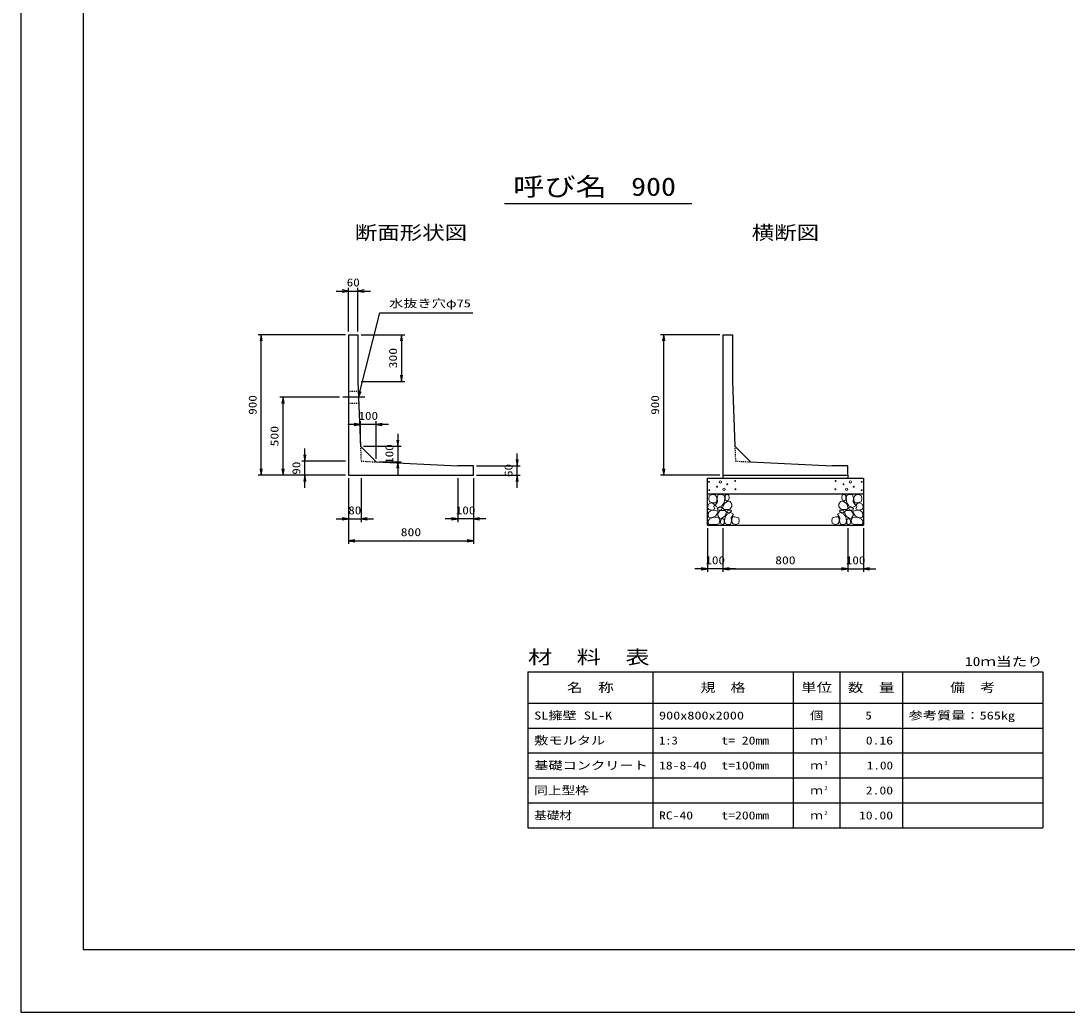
# Model space of a CAD drawing. Units: millimetres at full size. Extents: x 0 to 16820, y 0 to 12931.
# Drawn here: x 0 to 6706, y 0 to 6351 of the extents above; entities that cross this region are included whole.
import ezdxf
from ezdxf.enums import TextEntityAlignment as Align

# ---------------------------------------------------------------- set-up
doc = ezdxf.new("R2010")
doc.units = ezdxf.units.MM
doc.linetypes.add('CHAIN', pattern=[18.5, 12, -1.5, 3.5, -1.5])
doc.linetypes.add('DASHED_SPACED', pattern=[12, 6, -6])
for name, color, linetype, lineweight in [('D-BMK', 2, 'CHAIN', 25), ('D-DCR-HCHn', 4, 'Continuous', 9), ('D-MTR-FRAM', 7, 'Continuous', 25), ('D-MTR-LINE', 7, 'Continuous', 25), ('D-STR-DIM', 7, 'Continuous', 25), ('D-STR-STRn', 1, 'Continuous', 25), ('D-STR-TXT', 7, 'Continuous', 25), ('D-TTL', 2, 'Continuous', 25), ('D-TTL-TXT', 7, 'Continuous', 25)]:
    doc.layers.add(name, color=color, linetype=linetype, lineweight=lineweight)
doc.layers.add('D-MTR', color=7, linetype='Continuous')
doc.layers.add('D-MTR-TXT', color=7, linetype='Continuous')
doc.styles.add('ＭＳ ゴシック', font='')
doc.styles.get('ＭＳ ゴシック').set_extended_font_data('MS Gothic')

# ---------------------------------------------------------------- blocks, each defined once
blk = doc.blocks.new('open_arrow')
at = {"color": 0, "linetype": 'Continuous', "lineweight": -2}
blk.add_lwpolyline([(7.5, 1.25), (0, 0), (7.5, -1.25)], dxfattribs=at)

msp = doc.modelspace()

# ---------------------------------------------------------------- linework, layer by layer
at = {"layer": 'D-BMK'}
msp.add_line((2203.922, 3940), (2061.961, 3940), dxfattribs=at)
at = {"layer": 'D-DCR-HCHn'}
for points in [[(4451.198, 3311.594), (4430.395, 3316.217), (4411.904, 3306.971), (4409.592, 3286.168), (4414.215, 3269.988), (4437.33, 3263.053), (4453.51, 3263.053), (4460.444, 3274.611), (4460.444, 3300.037)], [(4469.69, 3313.906), (4462.756, 3293.102), (4465.067, 3269.988), (4448.887, 3244.562), (4469.69, 3233.005), (4492.805, 3244.562), (4506.673, 3263.053), (4511.296, 3293.102), (4506.673, 3309.283), (4492.805, 3316.217)], [(4513.608, 3309.283), (4513.608, 3281.545), (4525.165, 3274.611), (4536.722, 3281.545), (4539.034, 3297.725), (4536.722, 3311.594), (4520.542, 3316.217)], [(5286.392, 3309.283), (5286.392, 3281.545), (5274.835, 3274.611), (5263.278, 3281.545), (5260.966, 3297.725), (5263.278, 3311.594), (5279.458, 3316.217)], [(5330.31, 3313.906), (5337.244, 3293.102), (5334.933, 3269.988), (5351.113, 3244.562), (5330.31, 3233.005), (5307.195, 3244.562), (5293.327, 3263.053), (5288.704, 3293.102), (5293.327, 3309.283), (5307.195, 3316.217)], [(5348.802, 3311.594), (5369.605, 3316.217), (5388.096, 3306.971), (5390.408, 3286.168), (5385.785, 3269.988), (5362.67, 3263.053), (5346.49, 3263.053), (5339.556, 3274.611), (5339.556, 3300.037)], [(4407.281, 3253.808), (4400.346, 3233.005), (4409.592, 3219.136), (4432.707, 3216.824), (4448.488, 3223.599), (4441.952, 3239.939), (4446.575, 3249.185), (4437.33, 3258.431), (4423.461, 3263.053)], [(4474.313, 3233.005), (4462.756, 3223.759), (4467.379, 3216.824), (4483.559, 3216.824), (4490.493, 3219.136), (4495.116, 3228.382), (4488.182, 3235.316)], [(4508.985, 3258.431), (4497.427, 3230.693), (4506.673, 3219.136), (4534.411, 3219.136), (4545.968, 3223.759), (4557.525, 3239.939), (4557.525, 3253.808), (4545.968, 3272.299), (4532.099, 3274.611)], [(5291.015, 3258.431), (5302.573, 3230.693), (5293.327, 3219.136), (5265.589, 3219.136), (5254.032, 3223.759), (5242.475, 3239.939), (5242.475, 3253.808), (5254.032, 3272.299), (5267.901, 3274.611)], [(5325.687, 3233.005), (5337.244, 3223.759), (5332.621, 3216.824), (5316.441, 3216.824), (5309.507, 3219.136), (5304.884, 3228.382), (5311.818, 3235.316)], [(5392.719, 3253.808), (5399.654, 3233.005), (5390.408, 3219.136), (5367.293, 3216.824), (5351.512, 3223.599), (5358.048, 3239.939), (5353.425, 3249.185), (5362.67, 3258.431), (5376.539, 3263.053)], [(4451.155, 3177.009), (4468.277, 3202.692), (4466.137, 3209.112), (4442.594, 3215.533), (4421.192, 3213.393), (4406.21, 3200.551), (4404.07, 3185.57), (4406.21, 3170.588), (4423.332, 3166.308)], [(4459.716, 3123.503), (4474.698, 3129.924), (4478.978, 3151.326), (4470.417, 3166.308), (4455.435, 3170.588), (4436.173, 3168.448), (4414.771, 3159.887), (4404.07, 3147.045), (4404.07, 3132.064), (4410.49, 3123.503), (4436.173, 3125.643)], [(4511.082, 3177.009), (4521.783, 3202.692), (4513.222, 3213.393), (4487.539, 3213.393), (4476.838, 3209.112), (4466.137, 3194.131), (4466.137, 3181.289), (4476.838, 3164.167), (4489.679, 3162.027)], [(4506.801, 3129.924), (4506.801, 3155.606), (4496.1, 3162.027), (4485.399, 3155.606), (4483.259, 3140.625), (4485.399, 3127.783), (4500.381, 3123.503)], [(4547.466, 3125.643), (4553.886, 3144.905), (4551.746, 3166.308), (4566.728, 3189.85), (4547.466, 3200.551), (4526.063, 3189.85), (4513.222, 3172.728), (4508.941, 3144.905), (4513.222, 3129.924), (4526.063, 3123.503)], [(4543.185, 3200.551), (4553.886, 3209.112), (4549.606, 3215.533), (4534.624, 3215.533), (4528.204, 3213.393), (4523.923, 3204.832), (4530.344, 3198.411)], [(4564.588, 3127.783), (4583.85, 3123.503), (4600.972, 3132.064), (4603.112, 3151.326), (4598.831, 3166.308), (4577.429, 3172.728), (4562.447, 3172.728), (4556.027, 3162.027), (4556.027, 3138.484)], [(5235.412, 3127.783), (5216.15, 3123.503), (5199.028, 3132.064), (5196.888, 3151.326), (5201.169, 3166.308), (5222.571, 3172.728), (5237.553, 3172.728), (5243.973, 3162.027), (5243.973, 3138.484)], [(5252.534, 3125.643), (5246.114, 3144.905), (5248.254, 3166.308), (5233.272, 3189.85), (5252.534, 3200.551), (5273.937, 3189.85), (5286.778, 3172.728), (5291.059, 3144.905), (5286.778, 3129.924), (5273.937, 3123.503)], [(5256.815, 3200.551), (5246.114, 3209.112), (5250.394, 3215.533), (5265.376, 3215.533), (5271.796, 3213.393), (5276.077, 3204.832), (5269.656, 3198.411)], [(5288.918, 3177.009), (5278.217, 3202.692), (5286.778, 3213.393), (5312.461, 3213.393), (5323.162, 3209.112), (5333.863, 3194.131), (5333.863, 3181.289), (5323.162, 3164.167), (5310.321, 3162.027)], [(5293.199, 3129.924), (5293.199, 3155.606), (5303.9, 3162.027), (5314.601, 3155.606), (5316.741, 3140.625), (5314.601, 3127.783), (5299.619, 3123.503)], [(5340.284, 3123.503), (5325.302, 3129.924), (5321.022, 3151.326), (5329.583, 3166.308), (5344.565, 3170.588), (5363.827, 3168.448), (5385.229, 3159.887), (5395.93, 3147.045), (5395.93, 3132.064), (5389.51, 3123.503), (5363.827, 3125.643)], [(5348.845, 3177.009), (5331.723, 3202.692), (5333.863, 3209.112), (5357.406, 3215.533), (5378.808, 3213.393), (5393.79, 3200.551), (5395.93, 3185.57), (5393.79, 3170.588), (5376.668, 3166.308)]]:
    msp.add_lwpolyline(points, close=True, dxfattribs=at)
for centre, radius in [((4410.727, 3397.43), 3), ((4462.292, 3365.761), 3), ((4483.336, 3397.43), 7.5), ((4506.664, 3349.97), 7.5), ((4527.708, 3381.639), 3), ((4578.131, 3403.481), 3), ((4579.273, 3349.97), 3), ((5220.727, 3349.97), 3), ((5221.869, 3403.481), 3), ((5272.292, 3381.639), 3), ((5293.336, 3349.97), 7.5), ((5316.664, 3397.43), 7.5), ((5337.708, 3365.761), 3), ((5389.273, 3397.43), 3), ((4411.869, 3343.919), 3), ((5388.131, 3343.919), 3)]:
    msp.add_circle(centre, radius, dxfattribs=at)
at = {"layer": 'D-MTR-FRAM'}
for p, q in [((3250, 2180), (6550, 2180)), ((3250, 2180), (3250, 1180)), ((6550, 2180), (6550, 1180)), ((3250, 1180), (6550, 1180))]:
    msp.add_line(p, q, dxfattribs=at)
at = {"layer": 'D-MTR-LINE'}
for p, q in [((4050, 2180), (4050, 1180)), ((4950, 2180), (4950, 1180)), ((5250, 2180), (5250, 1180)), ((5650, 2180), (5650, 1180)), ((3250, 1980), (6550, 1980)), ((3250, 1820), (6550, 1820)), ((3250, 1660), (6550, 1660)), ((3250, 1500), (6550, 1500)), ((3250, 1340), (6550, 1340))]:
    msp.add_line(p, q, dxfattribs=at)
at = {"layer": 'D-STR-DIM'}
for p, q in [((2100, 4360), (2100, 4640)), ((2160, 4360), (2160, 4640)), ((2020, 4620), (2240, 4620)), ((2080, 4340), (1520, 4340)), ((1540, 3440), (1540, 4340)), ((2180, 4340), (2460, 4340)), ((2440, 4340), (2440, 4040)), ((4480, 4340), (4100, 4340)), ((4120, 3440), (4120, 4340)), ((2180, 4040), (2460, 4040)), ((2041.961, 3940), (1660, 3940)), ((1680, 3440), (1680, 3940)), ((2356.261, 3765.342), (2096.261, 3765.342)), ((2176.261, 3645.342), (2176.261, 3785.342)), ((2276.261, 3545.342), (2276.261, 3785.342)), ((2416.261, 3705.342), (2416.261, 3445.342)), ((2196.261, 3625.342), (2436.261, 3625.342)), ((1820, 3360), (1820, 3610)), ((3180, 3360), (3180, 3580)), ((2080, 3530), (1800, 3530)), ((2296.261, 3525.342), (2436.261, 3525.342)), ((2920, 3500), (3200, 3500)), ((2080, 3440), (1520, 3440)), ((2080, 3440), (1660, 3440)), ((2080, 3440), (1800, 3440)), ((2100, 3420), (2100, 3140)), ((2100, 3420), (2100, 3000)), ((2180, 3420), (2180, 3140)), ((2800, 3420), (2800, 3140)), ((2900, 3420), (2900, 3000)), ((2900, 3420), (2900, 3140)), ((2920, 3440), (3200, 3440)), ((4480, 3440), (4100, 3440)), ((2020, 3160), (2260, 3160)), ((2980, 3160), (2720, 3160)), ((4400, 3100), (4400, 2820)), ((4500, 3100), (4500, 2820)), ((4500, 3100), (4500, 2820)), ((5300, 3100), (5300, 2820)), ((5300, 3100), (5300, 2820)), ((5400, 3100), (5400, 2820)), ((2100, 3020), (2900, 3020)), ((4580, 2840), (4320, 2840)), ((4500, 2840), (5300, 2840)), ((5220, 2840), (5480, 2840))]:
    msp.add_line(p, q, dxfattribs=at)
at = {"layer": 'D-STR-STRn'}
for p, q in [((2100, 4340), (2160, 4340)), ((2100, 4340), (2100, 3440)), ((2160, 4340), (2160, 4040)), ((4500, 4340), (4560, 4340)), ((4500, 4340), (4500, 3440)), ((4560, 4340), (4560, 4040)), ((2160, 4040), (2176.261, 3625.342)), ((4560, 4040), (4576.261, 3625.342)), ((2276.261, 3525.342), (2176.261, 3625.342)), ((4676.261, 3525.342), (4576.261, 3625.342)), ((2276.261, 3525.342), (2800, 3500)), ((2900, 3500), (2800, 3500)), ((2900, 3440), (2900, 3500)), ((4676.261, 3525.342), (5200, 3500)), ((5300, 3500), (5200, 3500)), ((5300, 3440), (5300, 3500)), ((2100, 3440), (2900, 3440)), ((4400, 3120), (4400, 3420)), ((4400, 3420), (5400, 3420)), ((4500, 3440), (5300, 3440)), ((4500, 3440), (4500, 3420)), ((5300, 3440), (5300, 3420)), ((5400, 3420), (5400, 3120)), ((4400, 3320), (5400, 3320)), ((4400, 3120), (5400, 3120))]:
    msp.add_line(p, q, dxfattribs=at)
at = {"layer": 'D-STR-STRn', "linetype": 'DASHED_SPACED'}
for p, q in [((2100, 3977.5), (2162.451, 3977.5)), ((2100, 3902.5), (2165.392, 3902.5))]:
    msp.add_line(p, q, dxfattribs=at)
at = {"layer": 'D-STR-STRn', "color": 2, "linetype": 'DASHED_SPACED'}
for p, q in [((2176.261, 3625.342), (2180, 3530)), ((4576.261, 3625.342), (4580, 3530)), ((2180, 3530), (2276.261, 3525.342)), ((4580, 3530), (4676.261, 3525.342))]:
    msp.add_line(p, q, dxfattribs=at)
at = {"layer": 'D-STR-TXT'}
msp.add_lwpolyline([(2163.922, 3940), (2300, 4480), (2340, 4480), (2896.193, 4480)], dxfattribs=at)
at = {"layer": 'D-TTL'}
for points in [[(0, 0), (16820, 0), (16820, 11880), (0, 11880)], [(400, 400), (16420, 400), (16420, 11480), (400, 11480)]]:
    msp.add_lwpolyline(points, close=True, dxfattribs=at)
at = {"layer": 'D-TTL-TXT'}
msp.add_line((3100, 5180), (4300, 5180), dxfattribs=at)

# ---------------------------------------------------------------- block references
at = {"layer": 'D-STR-DIM', "xscale": 5.33, "yscale": 5.33}
for p, rotation in [((2100, 4620), 180), ((1540, 4340), 270), ((2440, 4340), 270), ((4120, 4340), 270), ((2440, 4040), 90), ((1680, 3940), 270), ((2176.261, 3765.342), 180), ((2416.261, 3625.342), 90), ((1820, 3530), 90), ((2416.261, 3525.342), 270), ((3180, 3500), 90), ((1540, 3440), 90), ((1680, 3440), 90), ((1820, 3440), 270), ((3180, 3440), 270), ((4120, 3440), 90), ((2100, 3160), 180), ((2800, 3160), 180), ((2900, 3020), 180), ((4400, 2840), 180), ((5300, 2840), 180), ((5300, 2840), 180)]:
    msp.add_blockref('open_arrow', p, dxfattribs=dict(at, rotation=rotation))
for p in [(2160, 4620), (2276.261, 3765.342), (2180, 3160), (2900, 3160), (2100, 3020), (4500, 2840), (4500, 2840), (5400, 2840)]:
    msp.add_blockref('open_arrow', p, dxfattribs=at)
at = {"layer": 'D-STR-TXT', "xscale": 5.33, "yscale": 5.33, "rotation": 75.9}
msp.add_blockref('open_arrow', (2163.922, 3940), dxfattribs=at)

# ---------------------------------------------------------------- texts
at = {"layer": 'D-MTR', "style": 'ＭＳ ゴシック', "width": 1.3}
msp.add_text('材\u3000料\u3000表', height=87.98, dxfattribs=at).set_placement((3250, 2204), align=Align.BOTTOM_LEFT)
at = {"layer": 'D-MTR', "style": 'ＭＳ ゴシック', "width": 1.25}
msp.add_text('10ｍ当たり', height=58.65, dxfattribs=at).set_placement((6550, 2199.333), align=Align.BOTTOM_RIGHT)
at = {"layer": 'D-MTR-TXT', "style": 'ＭＳ ゴシック'}
for s, height, width, p in [('名\u3000称', 58.65, 1.25, (3650, 2080)), ('規\u3000格', 58.65, 1.2, (4500, 2080)), ('単位', 58.65, 1.25, (5100, 2080)), ('数\u3000量', 58.65, 1.25, (5450, 2080)), ('備\u3000考', 58.65, 1.2, (6100, 2080)), ('個', 51.32, 1.2, (5100, 1900)), ('ｍ', 51.32, 1.15, (5100, 1740)), ('ｍ', 51.32, 1.15, (5100, 1580)), ('ｍ', 51.32, 1.15, (5100, 1420)), ('ｍ', 51.32, 1.15, (5100, 1260))]:
    msp.add_text(s, height=height, dxfattribs=dict(at, width=width)).set_placement(p, align=Align.MIDDLE_CENTER)
for s, width, p in [('SL擁壁 SL-K', 1.3, (3290, 1900)), ('900x800x2000', 1.3, (4090, 1900)), ('参考質量：565kg', 1.3, (5690, 1900)), ('敷モルタル', 1.3, (3290, 1740)), ('1:3', 1.15, (4090, 1740)), ('t= 20mm', 1.25, (4490, 1740)), ('基礎コンクリート', 1.3, (3290, 1580)), ('18-8-40', 1.25, (4090, 1580)), ('t=100mm', 1.25, (4490, 1580)), ('同上型枠', 1.25, (3290, 1420)), ('基礎材', 1.15, (3290, 1260)), ('RC-40', 1.25, (4090, 1260)), ('t=200mm', 1.25, (4490, 1260))]:
    msp.add_text(s, height=51.32, dxfattribs=dict(at, width=width)).set_placement(p, align=Align.MIDDLE_LEFT)
for s, width, p in [('5', 1.15, (5453.553, 1900)), ('0.16', 1.25, (5590, 1740)), ('1.00', 1.2, (5590, 1580)), ('2.00', 1.25, (5590, 1420)), ('10.00', 1.25, (5590, 1260))]:
    msp.add_text(s, height=51.32, dxfattribs=dict(at, width=width)).set_placement(p, align=Align.MIDDLE_RIGHT)
at = {"layer": 'D-MTR-TXT', "style": 'ＭＳ ゴシック', "width": 1.15}
for s, p in [('3', (5150, 1735.333)), ('3', (5150, 1575.333)), ('2', (5150, 1415.333)), ('2', (5150, 1255.333))]:
    msp.add_text(s, height=25.66, dxfattribs=at).set_placement(p, align=Align.BOTTOM_LEFT)
at = {"layer": 'D-STR-DIM', "style": 'ＭＳ ゴシック'}
for s, width, p in [('60', 1.2, (2130, 4675)), ('100', 1.2, (2226.261, 3820.342)), ('80', 1.2, (2140, 3215)), ('100', 1.2, (2850, 3215)), ('800', 1.25, (2500, 3075)), ('100', 1.2, (4450, 2895)), ('800', 1.25, (4900, 2895)), ('100', 1.2, (5350, 2895))]:
    msp.add_text(s, height=51.32, dxfattribs=dict(at, width=width)).set_placement(p, align=Align.MIDDLE_CENTER)
for s, width, p in [('300', 1.25, (2385, 4190)), ('900', 1.2, (1485, 3890)), ('900', 1.2, (4065, 3890)), ('500', 1.25, (1625, 3690)), ('100', 1.2, (2361.261, 3575.342)), ('90', 1.2, (1765, 3485)), ('60', 1.2, (3125, 3470))]:
    msp.add_text(s, height=51.32, rotation=90, dxfattribs=dict(at, width=width)).set_placement(p, align=Align.MIDDLE_CENTER)
at = {"layer": 'D-STR-TXT', "style": 'ＭＳ ゴシック', "width": 1.3}
msp.add_text('水抜き穴φ75', height=51.32, dxfattribs=at).set_placement((2360, 4500), align=Align.BOTTOM_LEFT)
at = {"layer": 'D-TTL-TXT', "style": 'ＭＳ ゴシック'}
for s, height, width, p in [('呼び名', 117.3, 1.25, (3455, 5195)), ('900', 117.3, 1.2, (4055, 5195)), ('断面形状図', 87.98, 1.2, (2500, 4924)), ('横断図', 87.98, 1.2, (4900, 4924))]:
    msp.add_text(s, height=height, dxfattribs=dict(at, width=width)).set_placement(p, align=Align.BOTTOM_CENTER)

doc.saveas('drawing.dxf')
